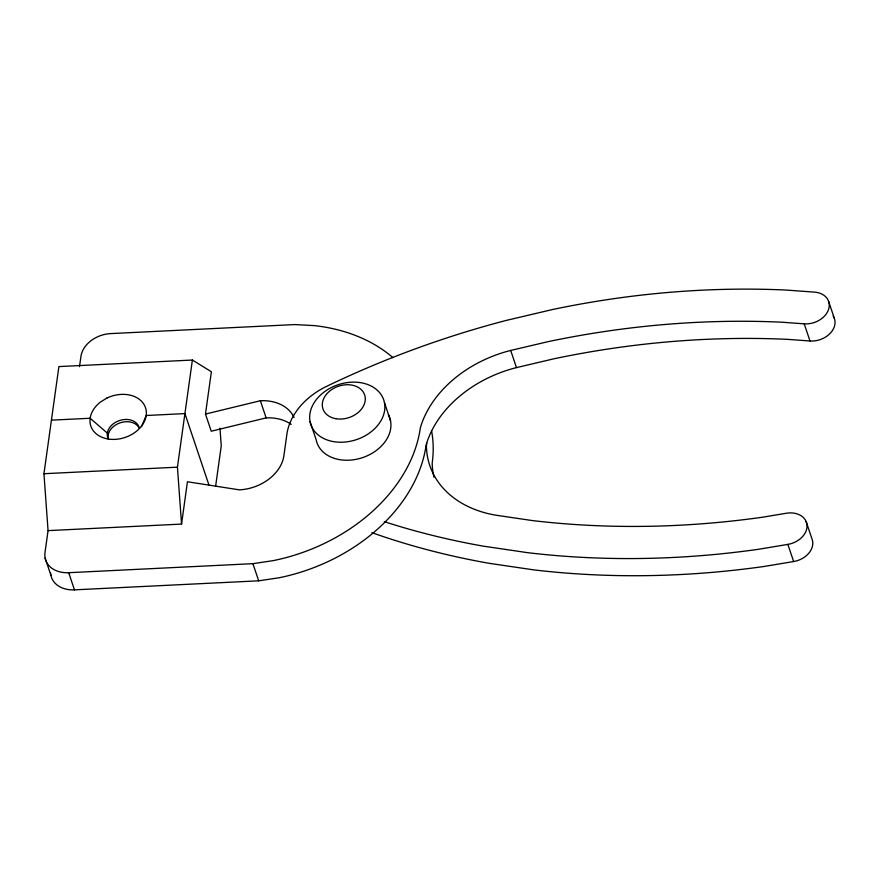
<?xml version="1.0" encoding="UTF-8"?>
<svg xmlns="http://www.w3.org/2000/svg" width="879" height="879" viewBox="0 0 879 879"><rect width="100%" height="100%" fill="white"/><g stroke="black" fill="none" stroke-linecap="round" stroke-linejoin="round"><path stroke-width="1.32" d="M833.171 316.011A20.382 15.339 -18.6 0 1 830.402 333.108A20.382 15.339 -18.6 0 1 809.988 340.997L787.32 339.338A748.941 563.516 -18.6 0 0 554.253 358.72L516.467 367.609A111.391 83.813 -18.6 0 0 426.139 444.928A165.395 124.444 -18.6 0 1 278.94 577.8L258.69 580.821L74.473 589.853L68.694 572.701A27.48 20.678 -18.6 0 1 44.994 552.583L48.059 530.63L43.95 473.715L58.904 366.587L192.391 360.038L211.378 371.751L205.466 414.075L211.246 431.226L266.139 417.888A41.214 31.018 -18.6 0 1 291.18 424.392M79.506 366.675L80.956 356.336A27.48 20.678 -18.6 0 1 110.644 333.602L294.861 324.571L314.539 325.626A165.395 124.444 -18.6 0 1 393.001 357.687M48.059 530.63L181.546 524.082L177.437 467.167L192.391 360.038M181.546 524.082L187.447 481.758L239.352 489.856A41.214 31.018 -18.6 0 0 283.884 455.751L286.873 434.325A68.694 51.685 -18.6 0 1 326.713 386.299A748.941 563.516 -18.6 0 1 506.414 320.374L552.968 309.43A748.941 563.516 -18.6 0 1 786.035 290.048L814.492 292.125A20.382 15.339 -18.6 0 1 828.6 309.386A20.382 15.339 -18.6 0 1 804.219 323.835L781.552 322.186A748.941 563.516 -18.6 0 0 548.485 341.568L510.699 350.446A111.391 83.813 -18.6 0 0 420.36 427.776A165.395 124.444 -18.6 0 1 273.171 560.648L252.91 563.67L68.694 572.701M215.652 485.988L221.255 445.818L219.981 428.205M141.486 426.601L146.2 415.503L184.92 413.602L208.971 485.087M205.466 414.075L260.36 400.736A41.214 31.018 -18.6 0 1 294.069 417.503M426.765 443.071A165.395 124.444 -18.6 0 1 426.425 445.785A111.391 83.813 -18.6 0 0 496.272 515.259L532.081 520.533A748.941 563.516 -18.6 0 0 762.917 517.16L786.353 513.248A20.382 15.339 -18.6 0 1 807.021 525.488A20.382 15.339 -18.6 0 1 787.859 544.387L758.434 549.298A748.941 563.516 -18.6 0 1 527.598 552.671L483.472 546.178A748.941 563.516 -18.6 0 1 384.277 521.654M806.142 521.577L811.921 538.728A20.382 15.339 -18.6 0 1 793.638 561.538L764.203 566.45A748.941 563.516 -18.6 0 1 533.366 569.823L489.24 563.329A748.941 563.516 -18.6 0 1 371.916 532.663M51.421 420.151L90.141 418.261L107.348 433.105L108.106 435.358M43.95 473.715L177.437 467.167M828.589 301.266L834.369 318.418M804.219 323.835L809.988 340.997M787.859 544.387L793.638 561.538M510.699 350.446L516.467 367.609M384.453 402.648A38.467 28.941 -18.6 0 1 333.548 441.632A38.467 28.941 -18.6 0 1 323.802 392.265A38.467 28.941 -18.6 0 1 384.453 402.648L390.518 420.656M310.078 421.722L316.143 439.731A38.467 28.941 -18.6 0 0 362.983 457.487A38.467 28.941 -18.6 0 0 388.408 414.712M260.36 400.736L266.139 417.888M252.91 563.67L258.69 580.821M45.126 558.088L50.894 575.24M108.183 438.665A16.492 12.405 -18.6 0 1 119.654 422.997A16.492 12.405 -18.6 0 1 138.893 427.469M108.6 439.423A16.492 12.405 -18.6 0 1 118.896 420.744A16.492 12.405 -18.6 0 1 139.3 428.238M433.984 477.22A111.391 83.813 -18.6 0 1 432.193 462.947A165.395 124.444 -18.6 0 0 431.567 430.787M74.473 589.853A27.48 20.678 -18.6 0 1 50.619 573.075M106.875 398.088L100.569 401.945A28.853 21.711 -18.6 0 0 105.634 438.489A28.853 21.711 -18.6 0 0 146.364 413.548A28.853 21.711 -18.6 0 0 106.875 398.088M335.965 418.723A21.986 16.536 -18.6 0 0 365.049 396.44A21.986 16.536 -18.6 0 0 330.394 390.507A21.986 16.536 -18.6 0 0 335.965 418.723"/></g></svg>
